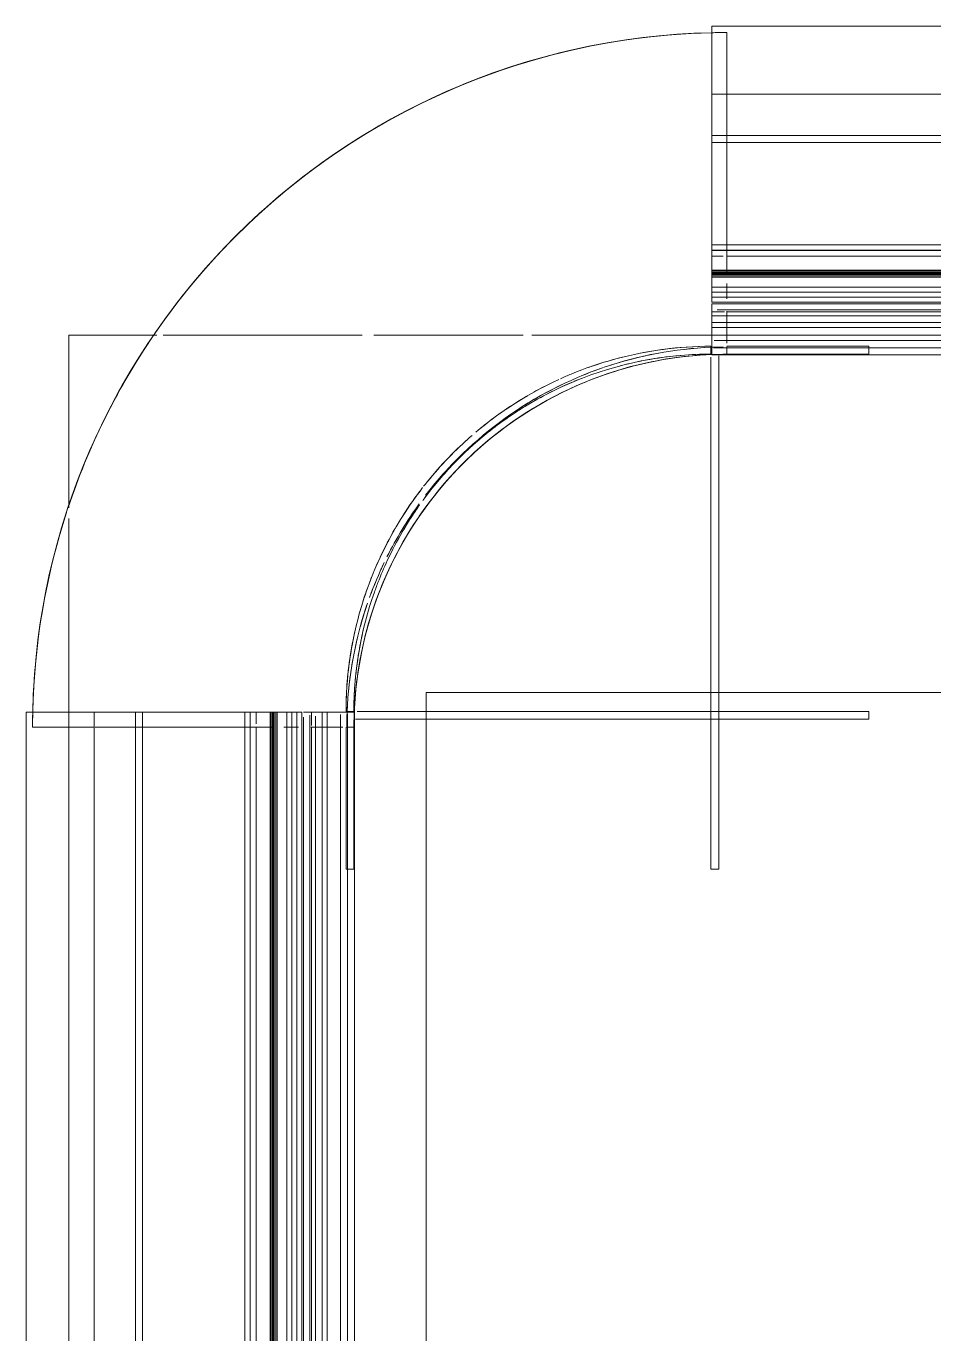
# Model space of a CAD drawing. Header units: millimetres. Extents: x -21807 to 26525, y -2564 to 60640.
# Drawn here: x -15014.6 to -14887.5, y 50047.2 to 50230.2 of the extents above; entities that cross this region are included whole.
import ezdxf

# ---------------------------------------------------------------- set-up
doc = ezdxf.new("R2010")
doc.units = ezdxf.units.MM
doc.layers.add('A-GENM', color=7, linetype='Continuous', lineweight=5)
doc.layers.add('A-WALL', color=7, linetype='Continuous', lineweight=9)

# ---------------------------------------------------------------- blocks, each defined once
blk = doc.blocks.new('AK-SGS-M3-A_rvt-1-MẶT BẰNG PHÂN VÙNG ÁP SUẤT')
at = {"layer": 'A-WALL', "color": 254, "lineweight": 13, "true_color": 0xcccccc}
for p, q in [((-14996.28, 50186.94), (-15008.59, 50186.94)), ((-15008.59, 50186.94), (-15008.59, 50162.78)), ((-14958.59, 50136.94), (-14269.46, 50136.94)), ((-14958.59, 49866.94), (-14958.59, 50136.94))]:
    blk.add_line(p, q, dxfattribs=at)
at = {"layer": 'A-WALL', "color": 254, "lineweight": 13, "true_color": 0xe0e0e0}
for p, q in [((-14996.28, 50186.94), (-15008.59, 50186.94)), ((-15008.59, 50162.78), (-15008.59, 50186.94)), ((-14958.59, 50136.94), (-14918.69, 50136.94)), ((-14958.59, 50134.28), (-14958.59, 50136.94)), ((-14917.59, 50136.94), (-14319.59, 50136.94)), ((-14958.59, 49866.94), (-14958.59, 50133.33))]:
    blk.add_line(p, q, dxfattribs=at)
at = {"layer": 'A-WALL', "color": 254, "lineweight": 13, "true_color": 0xdcdcdc}
for p, q in [((-14967.54, 50186.94), (-14995.42, 50186.94)), ((-14944.99, 50186.94), (-14965.89, 50186.94)), ((-14918.59, 50186.94), (-14943.79, 50186.94)), ((-14320.69, 50186.94), (-14916.49, 50186.94)), ((-15008.59, 50161.29), (-15008.59, 50136.94)), ((-15008.59, 50136.94), (-15008.59, 50134.18)), ((-15008.59, 50132.08), (-15008.59, 49910.28))]:
    blk.add_line(p, q, dxfattribs=at)
at = {"layer": 'A-WALL', "color": 7, "lineweight": 13, "true_color": 0xededed}
for p, q in [((-14967.54, 50186.94), (-14995.42, 50186.94)), ((-14958.72, 50186.94), (-14965.89, 50186.94)), ((-14944.99, 50186.94), (-14956.85, 50186.94)), ((-14927.37, 50186.94), (-14943.72, 50186.94)), ((-14918.59, 50186.94), (-14926.56, 50186.94)), ((-15008.59, 50141.37), (-15008.59, 50161.25)), ((-15008.59, 50136.94), (-15008.59, 50141.16)), ((-15008.59, 50136.94), (-15008.59, 50134.18)), ((-15008.59, 50132.08), (-15008.59, 49910.28))]:
    blk.add_line(p, q, dxfattribs=at)
at = {"layer": 'A-WALL', "color": 254, "lineweight": 13, "true_color": 0xe6e6e6}
for p, q in [((-14916.49, 50186.94), (-14918.59, 50186.94)), ((-15008.59, 50134.18), (-15008.59, 50132.08))]:
    blk.add_line(p, q, dxfattribs=at)
at = {"layer": 'A-WALL', "color": 7, "lineweight": 13, "true_color": 0xf6f6f6}
blk.add_line((-14916.49, 50186.94), (-14918.59, 50186.94), dxfattribs=at)
at = {"layer": 'A-WALL', "color": 7, "lineweight": 13, "true_color": 0xf4f4f4}
blk.add_line((-14888.06, 50186.94), (-14916.49, 50186.94), dxfattribs=at)
at = {"layer": 'A-WALL', "color": 7, "lineweight": 13, "true_color": 0xf2f2f2}
blk.add_line((-15008.59, 50134.18), (-15008.59, 50132.08), dxfattribs=at)
blk = doc.blocks.new('AK_ThanhNoiGocVuong - Thanh nhôm trục góc ngoài-V41-MẶT BẰNG PHÂN VÙNG ÁP SUẤT')
at = {"layer": 'A-GENM', "color": 254, "true_color": 0xe6e6e6}
for p, q in [((-2.2, 51.1), (-22.1, 51.1)), ((-22.1, 51.1), (-22.1, 50)), ((-22.1, 50), (-2.2, 50)), ((50, -2.2), (50, -22.1)), ((51.1, -22.1), (51.1, -2.2)), ((50, -22.1), (51.1, -22.1))]:
    blk.add_line(p, q, dxfattribs=at)
at = {"layer": 'A-GENM', "color": 7, "true_color": 0xf7f7f7}
for p, q in [((-22.1, 50), (-22.1, 51.1)), ((-2.2, 50), (-22.1, 50)), ((50, -22.1), (50, -2.2)), ((51.1, -22.1), (50, -22.1))]:
    blk.add_line(p, q, dxfattribs=at)
at = {"layer": 'A-GENM', "color": 7, "true_color": 0xfafafa}
for p, q in [((-22.1, 51.1), (-2.2, 51.1)), ((51.1, -2.2), (51.1, -22.1))]:
    blk.add_line(p, q, dxfattribs=at)
at = {"layer": 'A-GENM', "color": 254, "true_color": 0xcccccc}
for p, q in [((-1.1, 49.78), (-1.1, -22.1)), ((0, -22.1), (0, 49.56)), ((49.56, 0), (-22.1, 0)), ((-22.1, 0), (-22.1, -1.1)), ((-22.1, -1.1), (49.78, -1.1)), ((-1.1, -22.1), (0, -22.1))]:
    blk.add_line(p, q, dxfattribs=at)
at = {"layer": 'A-GENM', "color": 7, "true_color": 0xf1f1f1}
for p, q in [((-1.1, 40.03), (-1.1, 49.78)), ((0, 49.56), (0, 40.03)), ((2.66, 0), (46.67, 0)), ((46.6, -1.1), (2.66, -1.1)), ((47.61, 0), (49.56, 0)), ((49.78, -1.1), (47.61, -1.1))]:
    blk.add_line(p, q, dxfattribs=at)
at = {"layer": 'A-GENM', "color": 254, "true_color": 0xdcdcdc}
for p, q in [((0, 51.1), (0, 50)), ((50, 0), (51.1, 0))]:
    blk.add_line(p, q, dxfattribs=at)
at = {"layer": 'A-GENM', "color": 7, "true_color": 0xf8f8f8}
for p, q in [((0, 50), (0, 51.1)), ((51.1, 0), (50, 0))]:
    blk.add_line(p, q, dxfattribs=at)
at = {"layer": 'A-GENM', "color": 254, "true_color": 0xeaeaea}
for p, q in [((-1.1, 0), (-1.1, 39.9)), ((0, 39.9), (0, 0)), ((-22.1, -1.1), (-22.1, 0)), ((-22.1, 0), (-1.1, 0)), ((-1.1, -1.1), (-22.1, -1.1)), ((-1.1, -22.1), (-1.1, -1.1)), ((0, 0), (2.66, 0)), ((2.66, -1.1), (0, -1.1)), ((0, -1.1), (0, -22.1)), ((0, -22.1), (-1.1, -22.1))]:
    blk.add_line(p, q, dxfattribs=at)
at = {"layer": 'A-GENM', "color": 254, "true_color": 0xe6e6e6}
for start, end in [(74.4984, 90), (360, 15.4833)]:
    blk.add_arc((0, 0), 51.1, start, end, dxfattribs=at)
at = {"layer": 'A-GENM', "color": 254, "true_color": 0xdcdcdc}
for radius, start, end in [(50, 70.5042, 90), (51.1, 52.9187, 74.4984), (50, 54.7076, 64.9276), (50, 22.7268, 53.2213), (51.1, 41.7004, 51.5807), (51.1, 24.6434, 40.1115), (50, 0, 22.5), (51.1, 15.4833, 22.5)]:
    blk.add_arc((0, 0), radius, start, end, dxfattribs=at)
at = {"layer": 'A-GENM', "color": 7, "true_color": 0xf6f6f6}
for radius, start, end in [(50, 86.9144, 90), (50, 80.3081, 85.7691), (50, 76.9283, 80.2919), (51.1, 65.2067, 67.1839), (50, 55.2207, 62.0347), (50, 51.6362, 53.8278), (50, 46.5291, 49.922), (50, 34.8073, 42.3992), (50, 31.383, 34.3203), (50, 25.9458, 30), (51.1, 22.5, 24.3243), (50, 9.7081, 14.7103), (50, 360, 9.6919)]:
    blk.add_arc((0, 0), radius, start, end, dxfattribs=at)
at = {"layer": 'A-GENM', "color": 7, "true_color": 0xf4f4f4}
for radius, start, end in [(51.1, 86.9808, 89.9757), (51.1, 76.988, 86.4745), (51.1, 73.2641, 75), (51.1, 67.5, 69.4172), (51.1, 60, 65.0287), (51.1, 52.201, 57.6021), (51.1, 45, 51.9414), (51.1, 40.897, 45), (51.1, 36.5719, 39.3833), (51.1, 30.1876, 35.9681), (51.1, 26.2087, 29.0107), (50, 21.7483, 24.9713), (51.1, 15.5362, 19.5769), (51.1, 360, 14.9155)]:
    blk.add_arc((0, 0), radius, start, end, dxfattribs=at)
at = {"layer": 'A-GENM', "color": 7, "true_color": 0xf1f1f1}
for radius, start, end in [(51.1, 69.9713, 72.2881), (50, 65.0287, 68.8683)]:
    blk.add_arc((0, 0), radius, start, end, dxfattribs=at)
at = {"layer": 'A-GENM', "color": 254, "true_color": 0xcccccc}
blk.add_arc((0, 0), 50, 68.6181, 70.5042, dxfattribs=at)
blk = doc.blocks.new('AK_BoGocTrong - Thanh nhôm C có chân-1887332-MẶT BẰNG PHÂN VÙNG ÁP SUẤT')
at = {"layer": 'A-GENM', "color": 254, "true_color": 0xdcdcdc}
blk.add_line((0, -223.9), (0, 0), dxfattribs=at)
at = {"layer": 'A-GENM', "color": 7, "true_color": 0xf0f0f0}
for p, q in [((6, 0), (2.08, 0)), ((6.05, 0), (11.65, 0)), ((13.73, 0), (22.27, 0)), ((24.43, 0), (30.72, 0)), ((46, -1.6), (46, -223.9)), ((46, -1.6), (46, -223.9)), ((9.54, -2.1), (9.54, -223.9)), ((30.61, -2.1), (30.61, -223.9)), ((31.35, -2.1), (31.35, -223.9)), ((35.15, -2.1), (35.15, -223.9)), ((38.61, -223.9), (38.61, -2.1)), ((45, -22), (45, -2.1)), ((45, -22), (45, -223.9)), ((45, -22), (45, -223.9)), ((46, -223.9), (46, -267.24)), ((45, -267.24), (45, -228.9)), ((45, -270), (45, -268.49)), ((46, -268.37), (46, -270)), ((30.72, -270), (9.58, -270)), ((44.98, -270), (38.97, -270)), ((46, -270), (45, -270))]:
    blk.add_line(p, q, dxfattribs=at)
at = {"layer": 'A-GENM', "color": 7, "true_color": 0xececec}
for p, q in [((2.1, 0), (6.05, 0)), ((0, -233.88), (0, -224.2)), ((0, -243.34), (0, -234.1)), ((0, -251.89), (0, -243.48)), ((0, -259.03), (0, -251.97)), ((0, -264.4), (0, -259.1)), ((0, -267.24), (0, -264.44))]:
    blk.add_line(p, q, dxfattribs=at)
at = {"layer": 'A-GENM', "color": 7, "true_color": 0xf2f2f2}
for p, q in [((9.54, 0), (6, 0)), ((11.71, 0), (9.54, 0)), ((16.21, 0), (13.74, 0)), ((22.38, 0), (16.38, 0)), ((30.79, 0), (24.45, 0)), ((36.04, 0), (38.06, 0)), ((43.63, 0), (41.34, 0)), ((45, -2.1), (45, -0.26)), ((34.5, -2.1), (34.5, -223.9)), ((45, -2.1), (45, -22)), ((45, -2.1), (45, -22)), ((45, -228.83), (45, -225)), ((46, -223.9), (46, -267.24)), ((46, -223.9), (46, -267.24)), ((45, -228.9), (45, -267.24)), ((45, -228.9), (45, -267.24)), ((45, -268.49), (45, -270)), ((45, -268.49), (45, -270)), ((46, -268.37), (46, -270)), ((46, -268.37), (46, -270)), ((9.48, -270), (0, -270)), ((9.54, -270), (16.21, -270)), ((16.38, -270), (30.79, -270)), ((34.43, -270), (31.82, -270)), ((38.06, -270), (36.04, -270)), ((39.22, -270), (44.82, -270)), ((46, -270), (45, -270)), ((45, -270), (46, -270))]:
    blk.add_line(p, q, dxfattribs=at)
at = {"layer": 'A-GENM', "color": 7, "true_color": 0xf3f3f3}
for p, q in [((9.54, 0), (9.54, -2.1)), ((30.61, 0), (30.98, 0)), ((30.61, 0), (30.61, -2.1)), ((30.98, 0), (31.35, 0)), ((31.35, 0), (31.35, -2.1)), ((34.83, 0), (35.15, 0)), ((35.15, 0), (35.15, -2.1)), ((35.74, 0), (37.91, 0)), ((38.14, 0), (35.74, 0)), ((38.61, -2.1), (38.61, 0)), ((45, 0), (46, 0)), ((45, -0.26), (45, -2.1)), ((45, -0.26), (45, -2.1)), ((34.17, -223.9), (34.17, -2.1)), ((37.91, -2.1), (37.91, -223.9)), ((9.54, -223.9), (9.54, -228.43)), ((30.61, -223.9), (30.61, -231.86)), ((31.35, -223.9), (31.35, -230.75)), ((35.15, -224.16), (35.15, -239.25)), ((38.61, -240.93), (38.61, -223.9)), ((45, -225), (45, -228.83)), ((45, -225), (45, -228.83)), ((9.54, -229.3), (9.54, -231.18)), ((30.61, -232.3), (30.61, -255.76)), ((31.35, -231.95), (31.35, -255.02)), ((9.54, -232.65), (9.54, -254.07)), ((35.15, -240.2), (35.15, -247.7)), ((38.61, -245.32), (38.61, -241.78)), ((38.61, -267.24), (38.61, -248.42)), ((35.15, -249.07), (35.15, -251.22)), ((35.15, -252.69), (35.15, -266.72)), ((9.54, -254.44), (9.54, -264.38)), ((31.35, -257.2), (31.35, -268.88)), ((30.61, -258.16), (30.61, -268.82)), ((9.54, -265.23), (9.54, -267.24)), ((35.15, -267.24), (35.15, -269.17)), ((38.61, -269.21), (38.61, -267.77)), ((0, -270), (9.44, -270)), ((31.35, -270), (30.61, -270)), ((34.17, -270), (31.82, -270)), ((32.03, -270), (34.31, -270)), ((35.15, -270), (34.83, -270)), ((37.91, -270), (35.74, -270)), ((35.74, -270), (38.14, -270))]:
    blk.add_line(p, q, dxfattribs=at)
at = {"layer": 'A-GENM', "color": 7, "true_color": 0xf4f4f4}
for p, q in [((34.85, 0), (34.17, 0)), ((34.17, -2.1), (34.17, 0)), ((34.5, 0), (34.83, 0)), ((34.5, 0), (34.5, -2.1)), ((34.85, 0), (34.85, -2.1)), ((37.91, 0), (35.74, 0)), ((38.61, 0), (37.91, 0)), ((37.91, 0), (37.91, -2.1)), ((46, 0), (44.82, 0)), ((45, 0), (46, 0)), ((46, 0), (45, 0)), ((34.85, -2.1), (34.85, -223.9)), ((34.17, -238.9), (34.17, -223.9)), ((34.5, -224.97), (34.5, -239.55)), ((34.85, -224.31), (34.85, -237.77)), ((37.91, -223.9), (37.91, -229.79)), ((37.91, -229.88), (37.91, -242.58)), ((34.17, -249.47), (34.17, -241.26)), ((34.5, -239.98), (34.5, -248.88)), ((34.85, -239.94), (34.85, -248.24)), ((37.91, -242.74), (37.91, -247.09)), ((34.17, -252.21), (34.17, -249.78)), ((34.5, -249.54), (34.5, -251.88)), ((34.85, -249.28), (34.85, -251.52)), ((37.91, -249.29), (37.91, -267.24)), ((34.17, -266.43), (34.17, -253.9)), ((34.5, -253.5), (34.5, -266.52)), ((34.85, -253.06), (34.85, -266.63)), ((30.61, -256.57), (30.61, -258.16)), ((9.54, -267.82), (9.54, -269.95)), ((34.17, -269.1), (34.17, -267.24)), ((34.5, -267.24), (34.5, -269.12)), ((34.85, -267.24), (34.85, -269.15)), ((37.91, -267.56), (37.91, -269.29)), ((31.82, -270), (34.17, -270)), ((34.17, -270), (34.85, -270)), ((34.83, -270), (34.5, -270)), ((35.74, -270), (37.91, -270)), ((37.91, -270), (38.61, -270)), ((44.82, -270), (46, -270))]:
    blk.add_line(p, q, dxfattribs=at)
at = {"layer": 'A-GENM', "color": 7, "true_color": 0xededed}
for p, q in [((41.7, 0), (43.47, 0)), ((46, -1.6), (46, -223.9)), ((45, -223.9), (45, -22))]:
    blk.add_line(p, q, dxfattribs=at)
blk = doc.blocks.new('AK_BoGocTrong - Thanh nhôm C có chân-1887192-MẶT BẰNG PHÂN VÙNG ÁP SUẤT')
at = {"layer": 'A-GENM', "color": 254, "true_color": 0xdcdcdc}
blk.add_line((0, -600), (0, 0), dxfattribs=at)
at = {"layer": 'A-GENM', "color": 7, "true_color": 0xf0f0f0}
for p, q in [((46, -1.6), (46, -598.4)), ((46, -1.6), (46, -598.4)), ((34.5, -2.1), (34.5, -597.9)), ((45, -22), (45, -578)), ((45, -22), (45, -578)), ((45, -597.9), (45, -578)), ((2.08, -600), (9.54, -600)), ((9.54, -600), (11.71, -600)), ((13.7, -600), (16.21, -600)), ((16.38, -600), (22.64, -600)), ((24.41, -600), (30.79, -600)), ((41.34, -600), (43.51, -600))]:
    blk.add_line(p, q, dxfattribs=at)
at = {"layer": 'A-GENM', "color": 7, "true_color": 0xededed}
for p, q in [((46, -1.6), (46, -598.4)), ((45, -578), (45, -22))]:
    blk.add_line(p, q, dxfattribs=at)
at = {"layer": 'A-GENM', "color": 7, "true_color": 0xececec}
for p, q in [((9.54, -2.1), (9.54, -597.9)), ((30.61, -2.1), (30.61, -597.9)), ((31.35, -2.1), (31.35, -597.9)), ((35.15, -2.1), (35.15, -597.9)), ((38.61, -597.9), (38.61, -2.1)), ((11.65, -600), (2.1, -600)), ((22.5, -600), (13.69, -600)), ((30.72, -600), (24.39, -600)), ((38.06, -600), (36.04, -600))]:
    blk.add_line(p, q, dxfattribs=at)
at = {"layer": 'A-GENM', "color": 7, "true_color": 0xf2f2f2}
for p, q in [((34.17, -597.9), (34.17, -2.1)), ((37.91, -2.1), (37.91, -597.9)), ((45, -578), (45, -597.9)), ((45, -578), (45, -597.9)), ((9.54, -597.9), (9.54, -600)), ((30.61, -597.9), (30.61, -600)), ((31.35, -597.9), (31.35, -600)), ((35.15, -597.9), (35.15, -600)), ((38.61, -600), (38.61, -597.9)), ((45, -599.74), (45, -597.9)), ((31.35, -600), (30.61, -600)), ((35.15, -600), (34.83, -600)), ((37.91, -600), (35.74, -600)), ((35.74, -600), (38.14, -600))]:
    blk.add_line(p, q, dxfattribs=at)
at = {"layer": 'A-GENM', "color": 7, "true_color": 0xf3f3f3}
for p, q in [((34.85, -2.1), (34.85, -597.9)), ((34.5, -597.9), (34.5, -600)), ((45, -597.9), (45, -599.74)), ((45, -597.9), (45, -599.74)), ((34.83, -600), (34.5, -600)), ((35.74, -600), (37.91, -600)), ((37.91, -600), (38.61, -600)), ((46, -600), (45, -600))]:
    blk.add_line(p, q, dxfattribs=at)
at = {"layer": 'A-GENM', "color": 7, "true_color": 0xf4f4f4}
for p, q in [((34.17, -600), (34.17, -597.9)), ((34.85, -597.9), (34.85, -600)), ((37.91, -597.9), (37.91, -600)), ((34.17, -600), (34.85, -600)), ((44.82, -600), (46, -600)), ((46, -600), (45, -600)), ((45, -600), (46, -600))]:
    blk.add_line(p, q, dxfattribs=at)
at = {"layer": 'A-GENM', "color": 254, "true_color": 0xe6e6e6}
blk.add_line((43.31, -600), (41.7, -600), dxfattribs=at)
blk = doc.blocks.new('AK_BoGocTrongTran - Thanh nhôm C có chân-1887335-MẶT BẰNG PHÂN VÙNG ÁP SUẤT')
at = {"layer": 'A-GENM', "color": 254, "true_color": 0xcccccc}
for p, q in [((0, 0), (9.54, 0)), ((0, 0), (0, -223.9)), ((30.6, 0), (9.54, 0)), ((9.54, -223.9), (9.54, 0)), ((30.61, 0), (34.17, 0)), ((30.61, -223.9), (30.61, 0)), ((34.17, 0), (34.85, 0)), ((34.17, 0), (34.17, -223.9)), ((34.85, 0), (37.91, 0)), ((34.85, -223.9), (34.85, 0)), ((37.91, 0), (38.61, 0)), ((37.91, -223.9), (37.91, 0)), ((38.61, 0), (38.61, -223.9)), ((43.02, 0), (39.91, 0)), ((46, -223.9), (46, 0)), ((46, -223.9), (46, -1.6)), ((46, -223.9), (46, -1.6))]:
    blk.add_line(p, q, dxfattribs=at)
at = {"layer": 'A-GENM', "color": 254, "true_color": 0xe6e6e6}
for p, q in [((2.1, 0), (11.65, 0)), ((12.37, 0), (22.5, 0)), ((22.69, 0), (29.85, 0)), ((34.5, 0), (34.83, 0)), ((41.7, 0), (43.47, 0)), ((46, 0), (45, 0)), ((45, 0), (46, 0)), ((45, -2.1), (45, -0.26)), ((45, -2.1), (45, -0.26)), ((46, -223.9), (46, -1.6)), ((45, -2.1), (45, -223.9)), ((31.35, -270), (31.35, -223.9)), ((34.5, -270), (34.5, -223.9)), ((35.15, -270), (35.15, -223.9)), ((45, -270), (45, -223.9)), ((45, -270), (45, -223.9)), ((29.85, -270), (0, -270)), ((31.35, -270), (30.61, -270)), ((30.79, -270), (34.31, -270)), ((31.35, -270), (34.17, -270)), ((35.15, -270), (34.83, -270)), ((35.15, -270), (37.91, -270)), ((35.74, -270), (38.14, -270)), ((44.98, -270), (38.97, -270)), ((45, -270), (46, -270)), ((46, -270), (45, -270))]:
    blk.add_line(p, q, dxfattribs=at)
at = {"layer": 'A-GENM', "color": 254, "true_color": 0xdcdcdc}
for p, q in [((30.61, 0), (31.35, 0)), ((32.26, 0), (30.79, 0)), ((34.17, 0), (31.35, 0)), ((31.35, -223.9), (31.35, 0)), ((34.5, -223.9), (34.5, 0)), ((34.83, 0), (35.15, 0)), ((37.91, 0), (35.15, 0)), ((35.15, -223.9), (35.15, 0)), ((38.14, 0), (35.74, 0)), ((44.45, 0), (43.02, 0)), ((46, 0), (44.82, 0)), ((46, -1.6), (46, 0)), ((46, -1.6), (46, 0)), ((45, -223.9), (45, -2.1)), ((45, -223.9), (45, -2.1)), ((0, -223.9), (0, -270)), ((9.54, -270), (9.54, -223.9)), ((30.61, -270), (30.61, -223.9)), ((34.17, -223.9), (34.17, -270)), ((34.85, -270), (34.85, -223.9)), ((37.91, -270), (37.91, -223.9)), ((38.61, -223.9), (38.61, -270)), ((46, -270), (46, -223.9)), ((46, -270), (46, -223.9)), ((46, -270), (46, -223.9)), ((9.54, -270), (0, -270)), ((9.54, -270), (30.6, -270)), ((34.17, -270), (30.61, -270)), ((34.85, -270), (34.17, -270)), ((37.91, -270), (34.85, -270)), ((38.61, -270), (37.91, -270)), ((38.86, -270), (46, -270))]:
    blk.add_line(p, q, dxfattribs=at)
at = {"layer": 'A-GENM', "color": 7, "true_color": 0xececec}
for p, q in [((36.04, 0), (38.06, 0)), ((46, 0), (45, 0)), ((46, -1.6), (46, 0)), ((45, -0.26), (45, -2.1)), ((45, -223.9), (45, -270)), ((46, -270), (46, -223.9)), ((34.43, -270), (31.82, -270)), ((34.83, -270), (34.5, -270)), ((38.06, -270), (36.04, -270)), ((45, -270), (46, -270))]:
    blk.add_line(p, q, dxfattribs=at)
blk = doc.blocks.new('AK_BoGocTrongTran - Thanh nhôm C có chân-1887195-MẶT BẰNG PHÂN VÙNG ÁP SUẤT')
at = {"layer": 'A-GENM', "color": 254, "true_color": 0xcccccc}
for p, q in [((0, 0), (0, -600)), ((9.54, -600), (9.54, 0)), ((30.61, -600), (30.61, 0)), ((34.17, 0), (34.17, -600)), ((34.85, -600), (34.85, 0)), ((37.91, -600), (37.91, 0)), ((38.61, 0), (38.61, -600)), ((46, -600), (46, 0)), ((46, -600), (46, 0)), ((46, -600), (46, 0)), ((9.54, -600), (0, -600)), ((9.54, -600), (28.31, -600)), ((28.31, -600), (30.6, -600)), ((34.17, -600), (30.61, -600)), ((34.85, -600), (34.17, -600)), ((37.91, -600), (34.85, -600)), ((38.61, -600), (37.91, -600)), ((38.86, -600), (41.34, -600)), ((41.34, -600), (44.55, -600))]:
    blk.add_line(p, q, dxfattribs=at)
at = {"layer": 'A-GENM', "color": 254, "true_color": 0xdcdcdc}
for p, q in [((31.35, -600), (31.35, 0)), ((34.5, -600), (34.5, 0)), ((35.15, -600), (35.15, 0)), ((45, -597.9), (45, -2.1)), ((45, -597.9), (45, -2.1)), ((29.85, -600), (0, -600)), ((31.35, -600), (30.61, -600)), ((30.79, -600), (34.31, -600)), ((31.35, -600), (34.17, -600)), ((35.15, -600), (34.83, -600)), ((35.15, -600), (37.91, -600)), ((35.74, -600), (38.14, -600)), ((44.82, -600), (46, -600))]:
    blk.add_line(p, q, dxfattribs=at)
at = {"layer": 'A-GENM', "color": 254, "true_color": 0xe6e6e6}
for p, q in [((46, -598.54), (46, -1.46)), ((45, -2.1), (45, -597.9)), ((45, -599.74), (45, -597.9)), ((45, -599.74), (45, -597.9)), ((34.83, -600), (34.5, -600)), ((43.47, -600), (41.7, -600)), ((45, -600), (46, -600)), ((46, -600), (45, -600))]:
    blk.add_line(p, q, dxfattribs=at)
at = {"layer": 'A-GENM', "color": 7, "true_color": 0xececec}
for p, q in [((45, -597.9), (45, -599.74)), ((38.06, -600), (36.04, -600)), ((45, -600), (46, -600)), ((46, -600), (46, -598.54))]:
    blk.add_line(p, q, dxfattribs=at)
blk = doc.blocks.new('AK_MiengBoGocNgoai - Miếng bo góc ngoài-V42-MẶT BẰNG PHÂN VÙNG ÁP SUẤT')
at = {"layer": 'A-GENM', "color": 7, "true_color": 0xf0f0f0}
for p, q in [((-52.2, 45), (-52.2, 39.85)), ((-52.2, 13.89), (-52.2, 15.17)), ((-52.2, 11.48), (-52.2, 13.07)), ((-52.2, 7.83), (-52.2, 9.82)), ((2.39, -52.2), (4.25, -52.2)), ((4.27, -52.2), (6.03, -52.2)), ((15.12, -52.2), (17.36, -52.2)), ((17.39, -52.2), (22.5, -52.2)), ((24.36, -52.2), (26.34, -52.2)), ((26.37, -52.2), (33.35, -52.2)), ((34.65, -52.2), (45, -52.2))]:
    blk.add_line(p, q, dxfattribs=at)
at = {"layer": 'A-GENM', "color": 254, "true_color": 0xe6e6e6}
for p, q in [((-52.2, 39.85), (-52.2, 45)), ((4.21, -52.2), (2.61, -52.2)), ((5.81, -52.2), (4.23, -52.2)), ((17.37, -52.2), (15.17, -52.2)), ((22.45, -52.2), (17.4, -52.2)), ((26.35, -52.2), (23, -52.2)), ((33.34, -52.2), (26.38, -52.2)), ((45, -52.2), (33.61, -52.2))]:
    blk.add_line(p, q, dxfattribs=at)
at = {"layer": 'A-GENM', "color": 7, "true_color": 0xf2f2f2}
for p, q in [((-52.2, 39.85), (-52.2, 36.32)), ((-52.2, 36.24), (-52.2, 34.65)), ((-52.2, 33.35), (-52.2, 26.34)), ((-52.2, 26.27), (-52.2, 24.36)), ((-52.2, 22.5), (-52.2, 17.36)), ((-52.2, 17.3), (-52.2, 15.12)), ((-52.2, 6.03), (-52.2, 4.25)), ((-52.2, 4.22), (-52.2, 2.26)), ((7.75, -52.2), (9.86, -52.2)), ((11.54, -52.2), (13.18, -52.2))]:
    blk.add_line(p, q, dxfattribs=at)
at = {"layer": 'A-GENM', "color": 7, "true_color": 0xededed}
for p, q in [((-52.2, 36.32), (-52.2, 39.85)), ((-52.2, 33.61), (-52.2, 36.24)), ((-52.2, 26.35), (-52.2, 33.34)), ((-52.2, 23), (-52.2, 26.28)), ((-52.2, 17.37), (-52.2, 22.45)), ((-52.2, 15.17), (-52.2, 17.31)), ((-52.2, 4.21), (-52.2, 5.81)), ((-52.2, 2.5), (-52.2, 4.19))]:
    blk.add_line(p, q, dxfattribs=at)
at = {"layer": 'A-GENM', "color": 7, "true_color": 0xf3f3f3}
for p, q in [((-52.2, 13.18), (-52.2, 11.54)), ((-52.2, 9.82), (-52.2, 7.75)), ((-52.2, 0), (-52.2, 1)), ((1, -52.2), (0, -52.2))]:
    blk.add_line(p, q, dxfattribs=at)
at = {"layer": 'A-GENM', "color": 7, "true_color": 0xececec}
for p, q in [((9.86, -52.2), (7.83, -52.2)), ((13.07, -52.2), (11.48, -52.2)), ((15.17, -52.2), (13.89, -52.2))]:
    blk.add_line(p, q, dxfattribs=at)
at = {"layer": 'A-GENM', "color": 7, "true_color": 0xf0f0f0}
for start, end in [(88.7415, 90), (360, 1.2585)]:
    blk.add_arc((-52.2, -52.2), 97.2, start, end, dxfattribs=at)
at = {"layer": 'A-GENM', "color": 254, "true_color": 0xe6e6e6}
for start, end in [(88.7415, 90), (72, 88.7415), (54, 55.5084), (1.2585, 54), (360, 1.2585)]:
    blk.add_arc((-52.2, -52.2), 97.2, start, end, dxfattribs=at)
at = {"layer": 'A-GENM', "color": 254, "true_color": 0xdcdcdc}
for start, end in [(72, 88.7415), (1.2585, 55.5084)]:
    blk.add_arc((-52.2, -52.2), 97.2, start, end, dxfattribs=at)
at = {"layer": 'A-GENM', "color": 7, "true_color": 0xededed}
for radius, start, end in [(97.2, 56.0355, 71.5532), (53.2, 85.9443, 87.5686), (53.2, 76.5192, 84.6265), (53.2, 70.9452, 74.7424), (53.2, 67.5, 70.0501), (53.2, 64.4409, 66.1841), (53.2, 54.0013, 63.4029), (53.2, 45, 52.4044), (53.2, 25.5591, 45), (53.2, 18.9345, 22.5), (53.2, 2.4314, 18.6343)]:
    blk.add_arc((-52.2, -52.2), radius, start, end, dxfattribs=at)
at = {"layer": 'A-GENM', "color": 254, "true_color": 0xe8e8e8}
for radius, start, end in [(97.2, 56.0355, 71.5532), (52.2, 56.25, 87.522), (52.2, 14.7502, 55.5798), (52.2, 2.478, 13.5155)]:
    blk.add_arc((-52.2, -52.2), radius, start, end, dxfattribs=at)
blk = doc.blocks.new('AK_MiengBoGocNgoai - Miếng bo góc ngoài-V43-MẶT BẰNG PHÂN VÙNG ÁP SUẤT')
at = {"layer": 'A-GENM', "color": 7, "true_color": 0xececec}
for p, q in [((0, 52.2), (1, 52.2)), ((7.83, 52.2), (9.86, 52.2)), ((11.48, 52.2), (13.07, 52.2)), ((13.89, 52.2), (15.17, 52.2)), ((-52.2, -9.82), (-52.2, -7.83)), ((-52.2, -13.07), (-52.2, -11.48)), ((-52.2, -15.17), (-52.2, -13.89))]:
    blk.add_line(p, q, dxfattribs=at)
at = {"layer": 'A-GENM', "color": 254, "true_color": 0xdcdcdc}
for p, q in [((4.25, 52.2), (1.53, 52.2)), ((6.03, 52.2), (4.27, 52.2)), ((17.36, 52.2), (15.12, 52.2)), ((26.34, 52.2), (17.39, 52.2)), ((45, 52.2), (26.37, 52.2)), ((-52.2, -1.53), (-52.2, -4.22)), ((-52.2, -4.25), (-52.2, -6.03)), ((-52.2, -15.62), (-52.2, -17.3)), ((-52.2, -17.36), (-52.2, -26.27)), ((-52.2, -26.34), (-52.2, -36.24)), ((-52.2, -36.32), (-52.2, -45))]:
    blk.add_line(p, q, dxfattribs=at)
at = {"layer": 'A-GENM', "color": 254, "true_color": 0xe6e6e6}
for p, q in [((2.5, 52.2), (4.21, 52.2)), ((4.23, 52.2), (5.81, 52.2)), ((9.86, 52.2), (7.75, 52.2)), ((15.12, 52.2), (11.54, 52.2)), ((15.17, 52.2), (17.37, 52.2)), ((17.4, 52.2), (22.45, 52.2)), ((23, 52.2), (26.35, 52.2)), ((26.38, 52.2), (33.34, 52.2)), ((33.61, 52.2), (45, 52.2)), ((-52.2, -1), (-52.2, 0)), ((-52.2, -4.19), (-52.2, -2.5)), ((-52.2, -5.81), (-52.2, -4.21)), ((-52.2, -7.75), (-52.2, -9.82)), ((-52.2, -11.54), (-52.2, -13.18)), ((-52.2, -13.18), (-52.2, -15.12)), ((-52.2, -17.31), (-52.2, -15.17)), ((-52.2, -22.45), (-52.2, -17.37)), ((-52.2, -26.28), (-52.2, -23)), ((-52.2, -33.34), (-52.2, -26.35)), ((-52.2, -36.24), (-52.2, -33.61)), ((-52.2, -45), (-52.2, -36.32))]:
    blk.add_line(p, q, dxfattribs=at)
at = {"layer": 'A-GENM', "color": 254, "true_color": 0xcccccc, "flags": 128}
for points in [[(-16.24, 14.36), (-14.75, 15.83), (-13.33, 17.36), (-11.97, 18.94), (-10.67, 20.58), (-9.44, 22.26), (-8.28, 24), (-7.18, 25.78), (-6.16, 27.6), (-5.21, 29.46), (-4.34, 31.35), (-3.55, 33.28), (-2.83, 35.25), (-2.19, 37.23), (-1.63, 39.25), (-1.16, 41.28), (-0.76, 43.33), (-0.45, 45.39), (-0.22, 47.47), (-0.07, 49.55), (0, 51.64), (0, 52.2)], [(-21.03, 10.33), (-19.38, 11.61), (-17.78, 12.96), (-16.24, 14.36)], [(-29.97, 4.97), (-28.1, 5.9), (-26.26, 6.9), (-24.47, 7.97), (-22.73, 9.12), (-21.03, 10.33)], [(-33.81, 3.35), (-31.87, 4.12), (-29.97, 4.97)], [(-39.79, 1.5), (-37.77, 2.03), (-35.78, 2.65), (-33.81, 3.35)], [(-52.2, 0), (-50.11, 0.04), (-48.03, 0.17), (-45.95, 0.38), (-43.88, 0.67)], [(-43.88, 0.67), (-41.83, 1.04), (-39.79, 1.5)]]:
    blk.add_lwpolyline(points, dxfattribs=at)
at = {"layer": 'A-GENM', "color": 254, "true_color": 0xcccccc}
for radius, end in [(52.2, 359.4337), (97.2, 358.7415)]:
    blk.add_arc((-52.2, 52.2), radius, 270, end, dxfattribs=at)
at = {"layer": 'A-GENM', "color": 7, "true_color": 0xececec}
blk.add_arc((-52.2, 52.2), 53.2, 357.6791, 359.4444, dxfattribs=at)
at = {"layer": 'A-GENM', "color": 254, "true_color": 0xdcdcdc}
for radius, start, end in [(97.2, 358.7415, 0), (97.2, 271.2585, 358.7415), (53.2, 341.1825, 357.6791), (53.2, 307.5956, 341.0655), (53.2, 296.5971, 305.9987), (53.2, 289.9499, 295.6803), (53.2, 272.3209, 289.0548)]:
    blk.add_arc((-52.2, 52.2), radius, start, end, dxfattribs=at)
at = {"layer": 'A-GENM', "color": 254, "true_color": 0xe6e6e6}
for radius, start, end in [(97.2, 358.7415, 0), (53.2, 270, 272.3209), (97.2, 270, 271.2585)]:
    blk.add_arc((-52.2, 52.2), radius, start, end, dxfattribs=at)
blk = doc.blocks.new('AK_NepV - AK_NepV-1887334-MẶT BẰNG PHÂN VÙNG ÁP SUẤT')
at = {"layer": 'A-GENM', "color": 7, "true_color": 0xf2f2f2}
for p, q in [((-29.7, 270), (-28.7, 270)), ((-29.7, 270), (-29.7, 267.9)), ((-28.7, 270), (-22.75, 270)), ((-28.7, 270), (-28.7, 267.9)), ((-20.71, 270), (-14.39, 270)), ((-6.15, 270), (-5.29, 270)), ((-6.15, 269.3), (-6.15, 267.9)), ((-5.29, 270), (-4.47, 270)), ((-5.29, 269.56), (-5.29, 267.9)), ((-4.47, 269.42), (-4.47, 267.9)), ((-2.83, 270), (-2.83, 267.9)), ((-1, 270), (0, 270)), ((-1, 269.66), (-1, 267.9)), ((-7.78, 267.9), (-7.78, 46.1)), ((-29.7, 46.1), (-29.7, 38.08)), ((-28.7, 46.1), (-28.7, 37.24)), ((-6.15, 46.1), (-6.15, 29.69)), ((-5.29, 46.1), (-5.29, 25.64)), ((-4.47, 46.1), (-4.47, 35.65)), ((-2.83, 46.1), (-2.83, 34.86)), ((-1, 46.1), (-1, 41.64)), ((-29.7, 37.18), (-29.7, 6.68)), ((-1, 36.77), (-1, 2.76)), ((-28.7, 36.49), (-28.7, 7.1)), ((-4.47, 34.11), (-4.47, 28.69)), ((-6.15, 28.52), (-6.15, 23.6)), ((-2.83, 28.86), (-2.83, 3.83)), ((-4.47, 24.13), (-4.47, 2.76)), ((-5.29, 22.94), (-5.29, 2.76)), ((-6.15, 21.87), (-6.15, 2.76)), ((-29.7, 6.03), (-29.7, 4.19)), ((-28.7, 6.18), (-28.7, 4.6)), ((-29.7, 2.35), (-29.7, 0)), ((-28.7, 2.27), (-28.7, 0)), ((-6.15, 2.16), (-6.15, 0.81)), ((-2.83, 2.76), (-2.83, 1.19)), ((-28.7, 0), (-29.7, 0)), ((-14.39, 0), (-28.7, 0)), ((-5.29, 0), (-6.15, 0)), ((-4.47, 0), (-5.29, 0)), ((-1.53, 0), (-2.83, 0)), ((0, 0), (-1, 0))]:
    blk.add_line(p, q, dxfattribs=at)
at = {"layer": 'A-GENM', "color": 7, "true_color": 0xf6f6f6}
for p, q in [((-22.75, 270), (-28.7, 270)), ((-14.39, 270), (-20.71, 270)), ((-12.8, 270), (-13.62, 270)), ((-12.8, 270), (-12.8, 268.38)), ((-10.69, 270), (-10.69, 267.9)), ((-10.31, 270), (-10.31, 267.9)), ((-8.49, 270), (-8.49, 267.9)), ((-4.47, 270), (-5.04, 270)), ((-5.04, 270), (-5.04, 268.11)), ((-3.54, 270), (-3.54, 267.9)), ((-1, 269.66), (-1, 267.9)), ((-10.31, 267.9), (-10.31, 46.1)), ((-12.8, 46.1), (-12.8, 24.11)), ((-10.69, 46.1), (-10.69, 30.82)), ((-8.49, 46.1), (-8.49, 20.53)), ((-3.54, 46.1), (-3.54, 32.18)), ((-1, 46.1), (-1, 41.64)), ((-10.31, 45.38), (-10.31, 38.34)), ((-5.04, 44.98), (-5.04, 26.58)), ((-1, 41.64), (-1, 40.04)), ((-1, 39.26), (-1, 37.25)), ((-10.31, 38.34), (-10.31, 30.66)), ((-1, 36.77), (-1, 26.17)), ((-3.54, 31.96), (-3.54, 29.86)), ((-10.69, 29.29), (-10.69, 20.78)), ((-10.31, 30.2), (-10.31, 21.46)), ((-12.8, 23.13), (-12.8, 15.83)), ((-10.69, 20.32), (-10.69, 17.94)), ((-10.31, 20.6), (-10.31, 18.31)), ((-28.7, 0), (-14.39, 0)), ((-13.62, 0), (-12.8, 0)), ((-10.83, 0), (-13.18, 0)), ((-12.8, 0), (-10.83, 0)), ((-2.83, 0), (-1.53, 0))]:
    blk.add_line(p, q, dxfattribs=at)
at = {"layer": 'A-GENM', "color": 7, "true_color": 0xf4f4f4}
for p, q in [((-13.62, 270), (-13.62, 267.9)), ((-10.39, 270), (-10.39, 267.9)), ((-9.26, 270), (-7.78, 270)), ((-7.78, 270), (-7.78, 267.9)), ((0, 269.74), (0, 268.4)), ((-10.39, 267.9), (-10.39, 46.1)), ((-5.04, 267.9), (-5.04, 46.1)), ((-3.54, 267.9), (-3.54, 46.1)), ((-1, 267.9), (-1, 46.1)), ((0, 267.9), (0, 248)), ((-13.62, 46.1), (-13.62, 39.31)), ((-7.78, 46.1), (-7.78, 28.01)), ((-10.39, 45.23), (-10.39, 21.32)), ((0, 45), (0, 41.68)), ((0, 41.1), (0, 3.31)), ((-13.62, 38.05), (-13.62, 15.01)), ((-7.78, 26.03), (-7.78, 22.42)), ((-10.39, 20.54), (-10.39, 18.23)), ((-7.78, 19.87), (-7.78, 2.76)), ((-10.39, 16.64), (-10.39, 3.44)), ((-13.62, 12.75), (-13.62, 1.12)), ((-10.39, 2.76), (-10.39, 0.87)), ((-7.78, 2.65), (-7.78, 0.67)), ((-10.83, 0), (-13.18, 0)), ((-7.78, 0), (-9.26, 0))]:
    blk.add_line(p, q, dxfattribs=at)
at = {"layer": 'A-GENM', "color": 7, "true_color": 0xf7f7f7}
for p, q in [((-9.9, 270), (-9.9, 267.9)), ((0, 268.4), (0, 269.74)), ((-12.8, 267.9), (-12.8, 46.1)), ((-10.69, 267.9), (-10.69, 46.1)), ((-9.9, 267.9), (-9.9, 46.1)), ((-8.49, 267.9), (-8.49, 46.1)), ((0, 46.1), (0, 248)), ((-9.9, 46.1), (-9.9, 31.94)), ((0, 41.68), (0, 45)), ((0, 13.08), (0, 41.1)), ((-9.9, 29.85), (-9.9, 23.29)), ((-3.54, 29.86), (-3.54, 26.06)), ((-5.04, 26.24), (-5.04, 23.57)), ((-3.54, 25.8), (-3.54, 1.37)), ((-1, 26.17), (-1, 2.76)), ((-9.9, 22.21), (-9.9, 18.73)), ((-5.04, 23.25), (-5.04, 2.76)), ((-10.31, 16.74), (-10.31, 3.42)), ((-10.31, 2.76), (-10.31, 0.86)), ((-13.18, 0), (-10.83, 0)), ((-5.04, 0), (-4.47, 0))]:
    blk.add_line(p, q, dxfattribs=at)
at = {"layer": 'A-GENM', "color": 7, "true_color": 0xededed}
for p, q in [((-29.7, 267.9), (-29.7, 46.1)), ((-28.7, 267.9), (-28.7, 46.1)), ((-6.15, 267.9), (-6.15, 46.1)), ((-5.29, 267.9), (-5.29, 46.1)), ((-4.47, 267.9), (-4.47, 46.1)), ((-2.83, 267.9), (-2.83, 46.1)), ((-1, 267.9), (-1, 46.1))]:
    blk.add_line(p, q, dxfattribs=at)
at = {"layer": 'A-GENM', "color": 7, "true_color": 0xf3f3f3}
for p, q in [((-13.62, 267.9), (-13.62, 46.1)), ((0, 248), (0, 46.1)), ((-1, 41.64), (-1, 40.04)), ((-1, 39.26), (-1, 37.25)), ((-2.83, 34.82), (-2.83, 29.96)), ((-4.47, 27.6), (-4.47, 24.13)), ((-5.29, 25.63), (-5.29, 23.33)), ((-29.7, 4.13), (-29.7, 2.76))]:
    blk.add_line(p, q, dxfattribs=at)
at = {"layer": 'A-GENM', "color": 7, "true_color": 0xf8f8f8}
for p, q in [((0, 248), (0, 267.9)), ((-8.49, 18.99), (-8.49, 2.87)), ((-9.9, 17.25), (-9.9, 3.29)), ((-10.69, 16.27), (-10.69, 3.53)), ((-12.8, 13.8), (-12.8, 1.06)), ((0, 3.31), (0, 13.08)), ((-10.69, 2.76), (-10.69, 0.89)), ((-9.9, 2.76), (-9.9, 0.83)), ((-8.49, 2.76), (-8.49, 0.72))]:
    blk.add_line(p, q, dxfattribs=at)
blk = doc.blocks.new('AK_NepV - AK_NepV-1887194-MẶT BẰNG PHÂN VÙNG ÁP SUẤT')
at = {"layer": 'A-GENM', "color": 254, "true_color": 0xe6e6e6}
for p, q in [((-29.7, 597.9), (-29.7, 2.1)), ((-28.7, 597.9), (-28.7, 2.1)), ((-6.15, 597.9), (-6.15, 2.1)), ((-2.83, 597.9), (-2.83, 2.1)), ((-4.47, 390.81), (-4.47, 2.1)), ((-5.29, 174.47), (-5.29, 2.1))]:
    blk.add_line(p, q, dxfattribs=at)
at = {"layer": 'A-GENM', "color": 7, "true_color": 0xf2f2f2}
for p, q in [((-13.62, 597.9), (-13.62, 2.1)), ((-1, 2.1), (-1, 0.34))]:
    blk.add_line(p, q, dxfattribs=at)
at = {"layer": 'A-GENM', "color": 7, "true_color": 0xf6f6f6}
for p, q in [((-12.8, 597.9), (-12.8, 2.1)), ((-10.31, 597.9), (-10.31, 2.1)), ((-9.9, 597.9), (-9.9, 2.1)), ((-8.49, 597.9), (-8.49, 2.1)), ((-10.69, 390.81), (-10.69, 2.1)), ((-10.69, 2.1), (-10.69, 0)), ((-10.31, 2.1), (-10.31, 0)), ((-9.9, 2.1), (-9.9, 0)), ((-8.49, 2.1), (-8.49, 0)), ((-1, 2.1), (-1, 0.34)), ((-13.62, 0), (-12.8, 0)), ((-12.8, 1.6), (-12.8, 0))]:
    blk.add_line(p, q, dxfattribs=at)
at = {"layer": 'A-GENM', "color": 7, "true_color": 0xf3f3f3}
for p, q in [((-10.39, 597.9), (-10.39, 2.1)), ((0, 578), (0, 22)), ((-7.78, 2.1), (-7.78, 0)), ((-7.78, 0), (-9.26, 0)), ((0, 0), (-1, 0))]:
    blk.add_line(p, q, dxfattribs=at)
at = {"layer": 'A-GENM', "color": 7, "true_color": 0xf0f0f0}
for p, q in [((-7.78, 597.9), (-7.78, 2.1)), ((-5.04, 597.9), (-5.04, 2.1)), ((-3.54, 597.9), (-3.54, 2.1)), ((-29.7, 2.1), (-29.7, 0)), ((-28.7, 2.1), (-28.7, 0)), ((-6.15, 2.1), (-6.15, 0.02)), ((-5.29, 2.1), (-5.29, 0.78)), ((-4.47, 2.1), (-4.47, 0)), ((-2.83, 2.1), (-2.83, 0)), ((-28.7, 0), (-29.7, 0)), ((-22.5, 0), (-28.7, 0)), ((-14.39, 0), (-20.75, 0)), ((-5.29, 0), (-6.15, 0)), ((-4.47, 0), (-5.29, 0))]:
    blk.add_line(p, q, dxfattribs=at)
at = {"layer": 'A-GENM', "color": 7, "true_color": 0xf7f7f7}
for p, q in [((0, 22), (0, 578)), ((0, 0.26), (0, 1.6))]:
    blk.add_line(p, q, dxfattribs=at)
at = {"layer": 'A-GENM', "color": 7, "true_color": 0xededed}
blk.add_line((-1, 390.81), (-1, 2.1), dxfattribs=at)
at = {"layer": 'A-GENM', "color": 7, "true_color": 0xf4f4f4}
for p, q in [((-1, 390.81), (-1, 2.1)), ((0, 22), (0, 2.1)), ((-13.62, 2.1), (-13.62, 0)), ((-10.39, 2.1), (-10.39, 0)), ((-3.54, 2.1), (-3.54, 0)), ((-28.7, 0), (-22.5, 0)), ((-20.75, 0), (-14.39, 0)), ((-5.04, 1.8), (-5.04, 0)), ((-5.04, 0), (-4.47, 0)), ((0, 1.6), (0, 0.26))]:
    blk.add_line(p, q, dxfattribs=at)
at = {"layer": 'A-GENM', "color": 7, "true_color": 0xf8f8f8}
blk.add_line((0, 2.1), (0, 22), dxfattribs=at)
blk = doc.blocks.new('AK-SGS-M3-Hrvt_rvt-1-MẶT BẰNG PHÂN VÙNG ÁP SUẤT')
at = {"layer": 'A-GENM', "color": 253, "lineweight": 5, "true_color": 0xaaaaaa}
for name, p, rotation in [('AK_BoGocTrong - Thanh nhôm C có chân-1887192-MẶT BẰNG PHÂN VÙNG ÁP SUẤT', (-14318.59, 50230.18), 269.9999999999993), ('AK_BoGocTrongTran - Thanh nhôm C có chân-1887195-MẶT BẰNG PHÂN VÙNG ÁP SUẤT', (-14318.59, 50230.18), 269.9999999999989), ('AK_MiengBoGocNgoai - Miếng bo góc ngoài-V42-MẶT BẰNG PHÂN VÙNG ÁP SUẤT', (-14968.69, 50184.28), 89.9999999999993), ('AK_NepV - AK_NepV-1887194-MẶT BẰNG PHÂN VÙNG ÁP SUẤT', (-14918.59, 50185.18), 269.9999999999993), ('AK_ThanhNoiGocVuong - Thanh nhôm trục góc ngoài-V41-MẶT BẰNG PHÂN VÙNG ÁP SUẤT', (-14918.69, 50134.28), 89.9999999999993)]:
    blk.add_blockref(name, p, dxfattribs=dict(at, rotation=rotation))
at = {"layer": 'A-GENM', "color": 253, "lineweight": 5, "true_color": 0xaaaaaa, "extrusion": (0, 0, -1), "rotation": 90.00000000000071}
blk.add_blockref('AK_MiengBoGocNgoai - Miếng bo góc ngoài-V43-MẶT BẰNG PHÂN VÙNG ÁP SUẤT', (14968.69, 50184.28), dxfattribs=at)
at = {"layer": 'A-GENM', "color": 253, "lineweight": 5, "true_color": 0xaaaaaa}
for name, p in [('AK_BoGocTrong - Thanh nhôm C có chân-1887332-MẶT BẰNG PHÂN VÙNG ÁP SUẤT', (-15014.59, 50134.18)), ('AK_BoGocTrongTran - Thanh nhôm C có chân-1887335-MẶT BẰNG PHÂN VÙNG ÁP SUẤT', (-15014.59, 50134.18)), ('AK_NepV - AK_NepV-1887334-MẶT BẰNG PHÂN VÙNG ÁP SUẤT', (-14969.59, 49864.18))]:
    blk.add_blockref(name, p, dxfattribs=at)

msp = doc.modelspace()

# ---------------------------------------------------------------- block references
at = {"lineweight": 5}
for name in ['AK-SGS-M3-A_rvt-1-MẶT BẰNG PHÂN VÙNG ÁP SUẤT', 'AK-SGS-M3-Hrvt_rvt-1-MẶT BẰNG PHÂN VÙNG ÁP SUẤT']:
    msp.add_blockref(name, (0, 0), dxfattribs=at)

doc.saveas('drawing.dxf')
